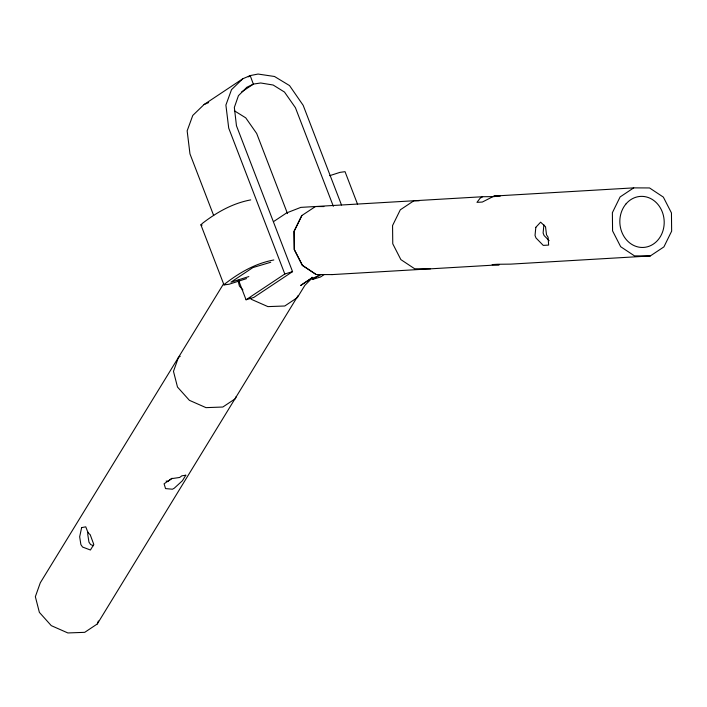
<?xml version="1.0" encoding="UTF-8"?>
<svg xmlns="http://www.w3.org/2000/svg" width="707" height="707" viewBox="0 0 707 707"><rect width="100%" height="100%" fill="white"/><g stroke="black" fill="none" stroke-linecap="round" stroke-linejoin="round"><path stroke-width="1.06" d="M543.895 224.861L543.109 232.983L544.072 235.502L549.153 240.698M88.181 532.274L87.739 534.315L88.967 542.163L90.646 544.584L93.589 545.698M223.712 283.587L40.299 582.789L35.35 596.681L39.371 612.359L51.275 625.642L67.872 632.951L84.725 632.332L97.301 623.954L98.361 620.985M236.138 396.662L235.431 398.642L222.846 407.02L206.002 407.639L189.396 400.321L177.492 387.047L173.48 371.361L178.42 357.468L180.223 356.275M298.054 295.641L97.301 623.954M301.862 215.582L294.13 231.33L294.342 249.553L302.437 265.364L316.25 274.528M312.68 277.551L304.894 285.319L297.347 297.62L284.771 305.998L267.918 306.617L251.312 299.308L249.916 297.753M246.54 278.602L229.103 284.232L224.004 284.921L200.903 224.853L202.441 223.341C216.81 212.277 232.7 203.245 250.72 199.904M224.004 284.921L225.533 283.41C239.912 272.345 255.801 263.313 273.821 259.973M250.092 75.667L242.819 78.742L204.076 104.521L192.772 115.444L187.152 130.848L189.971 153.896L213.673 215.538M242.819 78.742L231.516 89.656L225.895 105.06L228.715 128.117L284.806 273.998L246.063 299.777L238.559 280.264M172.11 478.232L168.089 481.273L166.11 481.096M331.954 274.608L499.222 264.798L492.134 264.586L497.516 264.268L510.693 264.126L650.316 255.943L663.917 246.893L671.65 231.145L671.447 212.922L663.352 197.112L649.539 187.947L633.711 187.876L494.087 196.06L482.342 202.043L476.96 202.352L480.159 198.19L482.625 196.732L494.555 196.59M312.591 277.365L300.528 285.566L310.099 279.194L320.121 275.297M248.29 76.869L250.198 75.596L258.055 74.049L274.502 76.489L289.534 85.582L303.179 105.334L341.49 204.986M241.644 91.945L253.46 84.08L260.697 82.984L273.158 85.026L284.488 92.06L295.429 107.703L333.351 206.32M273.856 221.406L286.609 212.922L300.82 207.381L482.625 196.732M315.472 206.524L301.748 215.591L294.015 231.339L294.227 249.562L302.322 265.372L316.126 274.537L332.078 274.59M250.198 75.596L253.353 84.151L246.884 87.244L238.445 95.666L234.344 107.42L236.456 125.749L292.557 271.629L253.813 297.417L246.063 299.777M311.99 277.303L312.786 279.362L319.988 274.563M324.133 274.599L320.527 276.994L312.786 279.362M633.711 187.876L620.11 196.935L612.377 212.683L612.58 230.906L620.675 246.716L634.488 255.881L650.316 255.943M204.076 104.521L208.618 102.603M329.683 175.681L339.934 172.375L345.034 171.677L357.565 204.261M248.846 276.578L230.95 282.173L252.876 267.582L270.754 262.262M284.806 273.998L292.557 271.629M419.171 200.788L413.895 200.761L400.295 209.82L392.562 225.568L392.765 243.791L400.86 259.602L414.673 268.766L430.501 268.828M315.357 206.541L323.912 206.559M494.087 196.06L500.22 196.139M200.903 224.853L202.096 225.118M234.415 110.805L245.744 117.848L256.685 133.482L287.502 213.611M242.916 289.941L239.408 286.035L238.073 280.803M535.826 227.327L535.031 235.449L535.994 237.967L543.259 245.391L548.641 245.082L548.102 237.26L546.502 234.777L545.53 226.761L540.625 222.166L535.826 227.327M81.641 527.608L79.661 536.781L80.89 544.629L82.578 547.05L90.425 550.011L93.81 544.496L90.178 534.651L88.101 532.875L85.759 526.83L81.641 527.608M185.808 475.219L182.424 480.742L174.249 488.219L172.455 489.217L165.544 488.59L164.086 483.782L171.642 478.639L179.666 477.464L181.849 475.82L185.808 475.219M626.119 203.784A25.558 22.173 86.6 0 0 636.547 246.566A25.558 22.173 86.6 0 0 663.369 215.388A25.558 22.173 86.6 0 0 626.119 203.784"/></g></svg>
